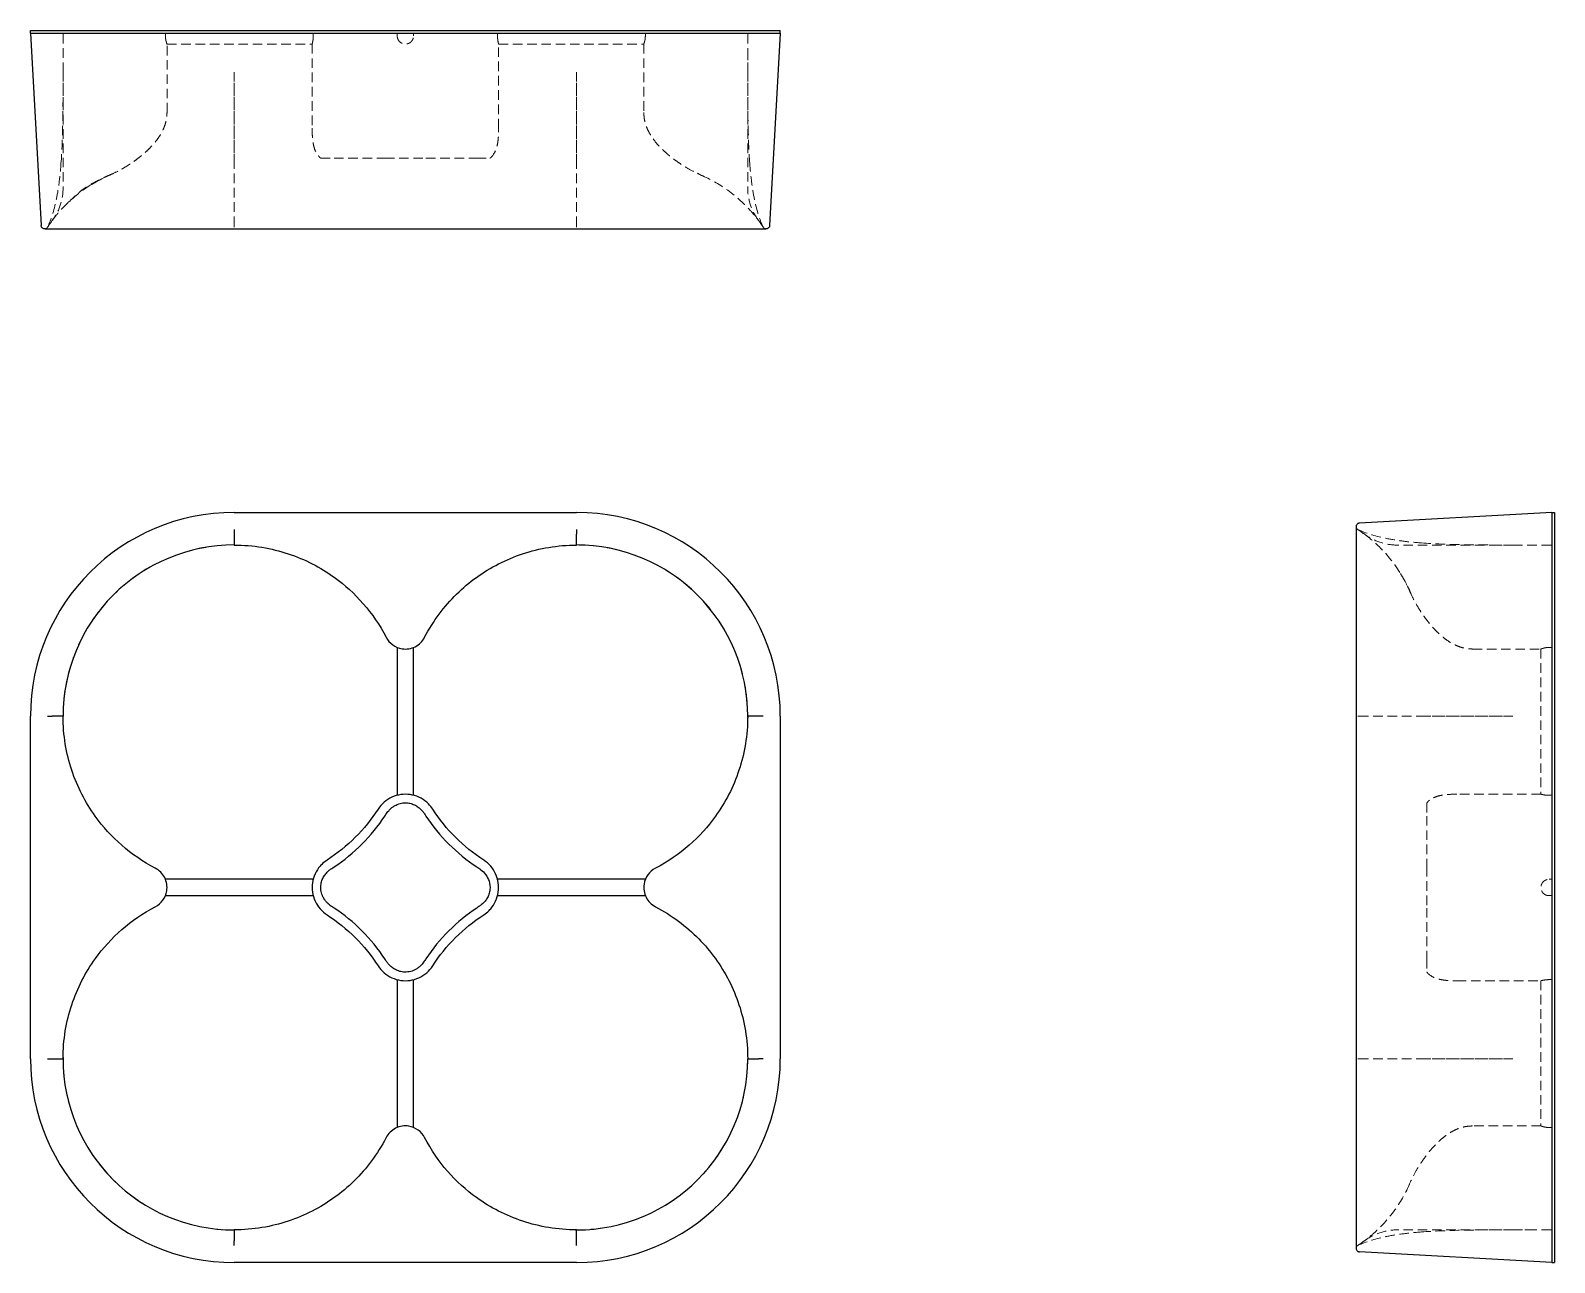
# Model space of a CAD drawing. Header units: millimetres. Extents: x 33 to 236, y 7 to 171.
import ezdxf

# ---------------------------------------------------------------- set-up
doc = ezdxf.new("R2010")
doc.units = ezdxf.units.MM
doc.linetypes.add('HIDDEN', pattern=[1.905, 1.27, -0.635])

msp = doc.modelspace()

# ---------------------------------------------------------------- linework, layer by layer
at = {"color": 7, "linetype": 'Continuous', "lineweight": 25}
for p, q in [((33, 170.89), (33, 171.25)), ((33, 171.25), (60.17, 171.25)), ((33, 170.89), (34.43, 145.24)), ((33, 170.89), (60.17, 170.89)), ((60.17, 171.25), (105.83, 171.25)), ((60.17, 170.89), (105.83, 170.89)), ((105.83, 171.25), (133, 171.25)), ((105.83, 170.89), (133, 170.89)), ((133, 170.89), (131.57, 145.24)), ((133, 170.89), (133, 171.25)), ((60.17, 144.8), (105.83, 144.8)), ((60.17, 144.8), (105.83, 144.8)), ((131.04, 144.81), (131.05, 144.81)), ((60.17, 107), (105.83, 107)), ((235.89, 107), (210.24, 105.57)), ((235.89, 107), (235.89, 79.83)), ((235.89, 107), (236.25, 107)), ((236.25, 107), (236.25, 79.83)), ((209.81, 105.05), (209.81, 105.04)), ((81.91, 89), (81.91, 69.29)), ((84.09, 69.29), (84.09, 89)), ((33, 34.17), (33, 79.83)), ((133, 79.83), (133, 34.17)), ((209.8, 79.83), (209.8, 34.17)), ((235.89, 79.83), (235.89, 34.17)), ((236.25, 79.83), (236.25, 34.17)), ((70.71, 58.09), (51, 58.09)), ((115, 58.09), (95.29, 58.09)), ((51, 55.91), (70.71, 55.91)), ((95.29, 55.91), (115, 55.91)), ((81.91, 44.71), (81.91, 25)), ((84.09, 25), (84.09, 44.71)), ((235.89, 34.17), (235.89, 7)), ((236.25, 34.17), (236.25, 7)), ((235.89, 7), (210.24, 8.43)), ((105.83, 7), (60.17, 7)), ((235.89, 7), (236.25, 7))]:
    msp.add_line(p, q, dxfattribs=at)
at = {"color": 7, "linetype": 'HIDDEN', "lineweight": 18}
for p, q in [((51, 170.53), (51, 170.89)), ((70.71, 170.89), (70.71, 170.53)), ((81.91, 170.89), (81.91, 170.53)), ((84.09, 170.53), (84.09, 170.89)), ((95.29, 170.53), (95.29, 170.89)), ((115, 170.89), (115, 170.53)), ((51.21, 160.32), (51.21, 169.44)), ((51.21, 169.44), (70.57, 169.44)), ((70.57, 169.44), (70.57, 158.21)), ((95.43, 158.21), (95.43, 169.45)), ((95.43, 169.44), (114.79, 169.44)), ((114.79, 169.44), (114.79, 160.32)), ((37.35, 165.71), (37.35, 150.26)), ((60.17, 165.71), (60.17, 153.56)), ((105.83, 165.71), (105.83, 153.56)), ((128.65, 165.71), (128.65, 150.26)), ((43.49, 151.93), (44.09, 152.23)), ((121.94, 152.22), (122.51, 151.93)), ((34.95, 144.81), (34.96, 144.81)), ((230.71, 102.65), (215.26, 102.65)), ((216.93, 96.51), (217.23, 95.91)), ((225.32, 88.79), (234.44, 88.79)), ((234.44, 88.79), (234.44, 69.43)), ((235.53, 89), (235.89, 89)), ((209.8, 79.83), (209.8, 34.17)), ((230.71, 79.83), (218.56, 79.83)), ((234.44, 69.43), (223.21, 69.43)), ((235.89, 69.29), (235.53, 69.29)), ((235.89, 58.09), (235.53, 58.09)), ((235.53, 55.91), (235.89, 55.91)), ((223.21, 44.57), (234.45, 44.57)), ((234.44, 44.57), (234.44, 25.21)), ((235.53, 44.71), (235.28, 44.7)), ((235.53, 44.71), (235.89, 44.71)), ((230.71, 34.17), (218.56, 34.17)), ((234.44, 25.21), (225.32, 25.21)), ((235.89, 25), (235.53, 25)), ((230.71, 11.35), (215.26, 11.35)), ((209.81, 8.96), (209.81, 8.95))]:
    msp.add_line(p, q, dxfattribs=at)
at = {"color": 7, "linetype": 'HIDDEN', "lineweight": 18, "flags": 128}
for points in [[(34.43, 145.24), (34.43, 145.24)], [(35.27, 145.01), (35.27, 145.01)], [(130.73, 145.01), (130.73, 145.01)], [(131.57, 145.24), (131.57, 145.24)], [(210.01, 104.73), (210.01, 104.73)], [(210.24, 105.57), (210.24, 105.57)], [(210.01, 9.27), (210.01, 9.27)], [(210.24, 8.43), (210.24, 8.43)]]:
    msp.add_lwpolyline(points, dxfattribs=at)
at = {"color": 7, "linetype": 'Continuous', "lineweight": 25}
for centre, radius, start, end in [((60.17, 79.83), 27.17, 90, 180), ((105.83, 79.83), 27.17, 0, 90), ((60.17, 79.83), 22.83, 89.9998, 180), ((105.83, 79.83), 22.83, 359.9997, 89.9998), ((60.17, 34.17), 27.17, 180, 270), ((60.17, 34.17), 22.83, 180, 269.9997), ((105.83, 34.17), 22.83, 269.9997, 359.9997), ((105.83, 34.17), 27.17, 270, 0)]:
    msp.add_arc(centre, radius, start, end, dxfattribs=at)
at = {"color": 7, "linetype": 'HIDDEN', "lineweight": 18}
for centre, start, end in [((60.17, 79.83), 90, 180), ((105.83, 79.83), 0, 90), ((60.17, 34.17), 180, 270), ((105.83, 34.17), 270, 0)]:
    msp.add_arc(centre, 22.83, start, end, dxfattribs=at)
for points in [[(37.35, 165.71), (37.35, 167.37), (37.35, 169.09), (37.35, 170.89)], [(128.65, 165.71), (128.65, 167.37), (128.65, 169.09), (128.65, 170.89)], [(73.48, 154.22), (76.16, 154.22), (78.49, 154.22), (80.26, 154.22)], [(85.74, 154.22), (87.51, 154.22), (89.84, 154.22), (92.52, 154.22)], [(35.27, 145.01), (35.47, 145.32), (35.69, 145.63), (35.91, 145.92)], [(35.3, 145.07), (35.29, 145.05), (35.28, 145.03), (35.27, 145.01)], [(60.17, 145.01), (60.17, 145.32), (60.17, 145.63), (60.17, 145.92)], [(60.17, 145.01), (60.17, 145.02), (60.17, 145.04), (60.17, 145.06), (60.17, 145.07)], [(105.83, 145.01), (105.83, 145.32), (105.83, 145.63), (105.83, 145.92)], [(105.83, 145.01), (105.83, 145.03), (105.83, 145.05), (105.83, 145.07)], [(130.73, 145.01), (130.53, 145.32), (130.31, 145.63), (130.09, 145.92)], [(130.73, 145.01), (130.73, 145.02), (130.71, 145.04), (130.7, 145.06), (130.7, 145.07)], [(210.01, 104.73), (210.03, 104.72), (210.05, 104.71), (210.07, 104.7)], [(210.01, 104.73), (210.32, 104.53), (210.63, 104.31), (210.92, 104.09)], [(230.71, 102.65), (232.37, 102.65), (234.09, 102.65), (235.89, 102.65)], [(210.01, 79.83), (210.02, 79.83), (210.04, 79.83), (210.06, 79.83), (210.07, 79.83)], [(210.01, 79.83), (210.32, 79.83), (210.63, 79.83), (210.92, 79.83)], [(219.22, 66.52), (219.22, 63.84), (219.22, 61.51), (219.22, 59.74)], [(219.22, 54.26), (219.22, 52.49), (219.22, 50.16), (219.22, 47.48)], [(210.01, 34.17), (210.03, 34.17), (210.05, 34.17), (210.07, 34.17)], [(210.01, 34.17), (210.32, 34.17), (210.63, 34.17), (210.92, 34.17)], [(230.71, 11.35), (232.37, 11.35), (234.09, 11.35), (235.89, 11.35)], [(210.01, 9.27), (210.32, 9.47), (210.63, 9.69), (210.92, 9.91)], [(210.07, 9.3), (210.05, 9.29), (210.03, 9.28), (210.01, 9.27)]]:
    msp.add_open_spline(points, degree=3, dxfattribs=at)
for points, knots in [([(37.35, 165.71), (37.35, 165.72), (37.35, 165.72), (37.35, 165.73), (37.35, 165.75), (37.35, 165.78), (37.35, 165.81), (37.35, 165.85), (37.35, 165.9), (37.35, 165.96), (37.35, 166.03), (37.35, 166.15), (37.35, 166.32), (37.35, 166.58), (37.35, 166.88), (37.35, 167.49), (37.35, 168.42), (37.35, 169.64), (37.35, 170.48), (37.35, 170.89)], [0, 0, 0, 0, 0.00227, 0.005271, 0.009386, 0.014768, 0.021485, 0.029572, 0.039052, 0.050954, 0.0643, 0.079105, 0.119198, 0.166582, 0.226467, 0.293263, 0.517655, 0.760712, 1, 1, 1, 1]), ([(51, 170.53), (51, 170.49), (51, 170.42), (51.01, 170.31), (51.02, 170.21), (51.03, 170.14), (51.03, 170.11)], [0, 0, 0, 0, 0.249646, 0.497685, 0.746891, 1, 1, 1, 1]), ([(51.21, 169.44), (51.21, 169.44), (51.21, 169.44), (51.2, 169.45), (51.2, 169.47), (51.19, 169.49), (51.17, 169.54), (51.15, 169.62), (51.11, 169.75), (51.06, 169.92), (51.03, 170.11), (51, 170.31), (51, 170.46), (51, 170.53)], [0, 0, 0, 0, 0.050059, 0.099779, 0.149469, 0.199442, 0.250003, 0.374828, 0.500225, 0.626107, 0.750463, 0.875791, 1, 1, 1, 1]), ([(70.71, 170.53), (70.71, 170.49), (70.71, 170.42), (70.7, 170.32), (70.7, 170.21), (70.69, 170.08), (70.67, 169.92), (70.64, 169.75), (70.61, 169.62), (70.59, 169.52), (70.57, 169.45), (70.57, 169.43), (70.57, 169.45), (70.58, 169.5), (70.59, 169.52)], [0, 0, 0, 0, 0.050178, 0.099912, 0.149717, 0.200105, 0.299857, 0.400188, 0.500296, 0.600268, 0.700319, 0.800134, 0.899914, 1, 1, 1, 1]), ([(81.91, 170.53), (81.91, 170.5), (81.91, 170.44), (81.93, 170.36), (81.94, 170.27), (81.97, 170.19), (82.01, 170.07), (82.09, 169.92), (82.23, 169.75), (82.39, 169.62), (82.64, 169.49), (83, 169.41), (83.36, 169.49), (83.61, 169.62), (83.77, 169.75), (83.91, 169.92), (84.01, 170.11), (84.07, 170.31), (84.08, 170.46), (84.09, 170.53)], [0, 0, 0, 0, 0.025022, 0.049872, 0.074726, 0.099762, 0.125154, 0.187408, 0.250469, 0.313244, 0.375775, 0.500095, 0.624416, 0.686926, 0.749722, 0.812761, 0.875037, 0.937798, 1, 1, 1, 1]), ([(95.29, 170.53), (95.29, 170.41), (95.3, 170.17), (95.34, 169.85), (95.39, 169.6), (95.43, 169.46), (95.43, 169.45), (95.43, 169.45)], [0, 0, 0, 0, 0.210237, 0.420312, 0.63456, 0.851735, 1, 1, 1, 1]), ([(95.3, 170.28), (95.3, 170.31), (95.29, 170.39), (95.29, 170.48), (95.29, 170.53)], [0, 0, 0, 0, 0.427514, 1, 1, 1, 1]), ([(114.79, 169.44), (114.79, 169.44), (114.79, 169.44), (114.8, 169.46), (114.81, 169.49), (114.82, 169.53), (114.85, 169.61), (114.89, 169.75), (114.94, 169.93), (114.97, 170.1), (114.99, 170.25), (115, 170.39), (115, 170.48), (115, 170.53)], [0, 0, 0, 0, 0.059952, 0.121543, 0.184846, 0.249926, 0.356988, 0.500087, 0.647878, 0.750247, 0.837223, 0.920413, 1, 1, 1, 1]), ([(128.65, 168.55), (128.65, 168.49), (128.65, 168.23), (128.65, 167.78), (128.65, 167.31), (128.65, 166.97), (128.65, 166.74), (128.65, 166.51), (128.65, 166.29), (128.65, 166.1), (128.65, 165.93), (128.65, 165.8), (128.65, 165.73), (128.65, 165.72), (128.65, 165.71), (128.65, 165.71), (128.65, 165.71)], [0, 0, 0, 0, 0.059565, 0.27842, 0.467406, 0.553742, 0.6339, 0.715954, 0.793428, 0.860526, 0.914836, 0.978331, 0.991902, 0.996392, 0.998256, 1, 1, 1, 1]), ([(37.07, 153.5), (37.2, 155.18), (37.27, 157.06), (37.34, 161.14), (37.35, 163.35), (37.35, 165.71)], [0, 0, 0, 0, 0.5, 0.5, 1, 1, 1, 1]), ([(60.17, 153.5), (60.17, 155.18), (60.17, 157.06), (60.17, 161.14), (60.17, 163.35), (60.17, 165.71)], [0, 0, 0, 0, 0.5, 0.5, 1, 1, 1, 1]), ([(105.83, 153.5), (105.83, 155.18), (105.83, 157.06), (105.83, 161.14), (105.83, 163.35), (105.83, 165.71)], [0, 0, 0, 0, 0.5, 0.5, 1, 1, 1, 1]), ([(128.93, 153.5), (128.8, 155.18), (128.73, 157.06), (128.66, 161.14), (128.65, 163.35), (128.65, 165.71)], [0, 0, 0, 0, 0.5, 0.5, 1, 1, 1, 1]), ([(43.49, 151.93), (43.91, 152.13), (44.69, 152.49), (45.72, 153.09), (46.55, 153.62), (47.22, 154.1), (47.78, 154.55), (48.32, 155.01), (48.9, 155.55), (49.48, 156.17), (50.03, 156.88), (50.46, 157.55), (50.78, 158.21), (51, 158.82), (51.17, 159.54), (51.2, 160.05), (51.21, 160.32)], [0, 0, 0, 0, 0.116396, 0.215227, 0.297573, 0.364029, 0.421377, 0.477304, 0.542645, 0.619714, 0.688238, 0.769848, 0.817535, 0.871591, 0.932521, 1, 1, 1, 1]), ([(114.79, 160.32), (114.81, 160.05), (114.83, 159.54), (115, 158.82), (115.22, 158.21), (115.57, 157.5), (116.05, 156.75), (116.67, 156.01), (117.23, 155.43), (117.74, 154.96), (118.29, 154.49), (118.96, 153.97), (119.87, 153.34), (121.06, 152.61), (122, 152.18), (122.51, 151.93)], [0, 0, 0, 0, 0.067483, 0.128424, 0.182525, 0.230266, 0.326372, 0.40473, 0.471156, 0.528688, 0.578638, 0.651021, 0.741536, 0.857294, 1, 1, 1, 1]), ([(70.57, 158.21), (70.57, 157.84), (70.58, 157.18), (70.68, 156.27), (70.87, 155.42), (71.2, 154.77), (71.54, 154.36), (71.7, 154.25), (71.74, 154.22)], [0, 0, 0, 0, 0.25863, 0.462682, 0.634066, 0.860862, 0.96872, 1, 1, 1, 1]), ([(94.26, 154.22), (94.3, 154.24), (94.47, 154.36), (94.8, 154.77), (95.13, 155.42), (95.32, 156.27), (95.42, 157.18), (95.43, 157.84), (95.43, 158.21)], [0, 0, 0, 0, 0.031316, 0.139169, 0.365952, 0.537326, 0.741365, 1, 1, 1, 1]), ([(35.3, 145.07), (35.75, 146.05), (36.13, 147.22), (36.57, 149.32), (36.7, 150.07), (36.91, 151.7), (37, 152.57), (37.07, 153.5)], [0, 0, 0, 0, 0.5, 0.5, 0.75, 0.75, 1, 1, 1, 1]), ([(60.17, 145.18), (60.17, 145.75), (60.17, 147.03), (60.17, 149.06), (60.17, 151.26), (60.17, 152.72), (60.17, 153.5)], [0, 0, 0, 0, 0.215477, 0.484095, 0.726887, 1, 1, 1, 1]), ([(71.74, 154.22), (71.73, 154.22), (71.71, 154.22), (71.89, 154.22), (72.25, 154.22), (72.71, 154.22), (73.11, 154.22), (73.37, 154.22), (73.48, 154.22)], [0, 0, 0, 0, 0.080253, 0.310208, 0.558993, 0.726014, 0.884586, 1, 1, 1, 1]), ([(80.26, 154.22), (80.31, 154.22), (80.41, 154.22), (80.57, 154.22), (80.78, 154.22), (81.05, 154.22), (81.37, 154.22), (81.84, 154.22), (82.48, 154.22), (83.23, 154.22), (83.91, 154.22), (84.46, 154.22), (84.92, 154.22), (85.28, 154.22), (85.53, 154.22), (85.67, 154.22), (85.74, 154.22)], [0, 0, 0, 0, 0.035837, 0.079475, 0.129755, 0.185642, 0.246101, 0.310412, 0.424016, 0.540079, 0.635203, 0.725459, 0.809175, 0.884583, 0.949134, 1, 1, 1, 1]), ([(92.52, 154.22), (92.61, 154.22), (92.79, 154.22), (93.08, 154.22), (93.54, 154.22), (93.92, 154.22), (94.15, 154.22), (94.27, 154.22), (94.26, 154.22), (94.26, 154.22)], [0, 0, 0, 0, 0.08886, 0.194082, 0.308076, 0.61994, 0.736965, 0.851284, 1, 1, 1, 1]), ([(105.83, 145.18), (105.83, 145.75), (105.83, 147.03), (105.83, 149.06), (105.83, 151.26), (105.83, 152.72), (105.83, 153.5)], [0, 0, 0, 0, 0.215477, 0.484095, 0.726887, 1, 1, 1, 1]), ([(130.7, 145.07), (130.25, 146.05), (129.87, 147.22), (129.43, 149.32), (129.3, 150.07), (129.09, 151.7), (129, 152.57), (128.93, 153.5)], [0, 0, 0, 0, 0.5, 0.5, 0.75, 0.75, 1, 1, 1, 1]), ([(35.91, 145.93), (35.91, 145.93), (36.1, 146.2), (37.22, 147.57), (39.49, 149.78), (42.16, 151.36), (43.49, 151.93)], [0.846665, 0.846665, 0.846665, 0.846665, 1.186881, 1.527096, 2.207527, 2.734979, 2.734979, 2.734979, 2.734979]), ([(38.07, 148.35), (38.36, 148.63), (38.94, 149.19), (39.71, 149.88), (40.38, 150.34), (41.02, 150.72), (41.84, 151.17), (42.76, 151.64), (43.49, 151.95), (43.88, 152.11)], [0, 0, 0, 0, 0.119843, 0.241842, 0.373563, 0.527304, 0.669897, 0.829041, 1, 1, 1, 1]), ([(41.13, 150.7), (41.43, 150.88), (42.03, 151.25), (42.93, 151.71), (43.56, 152), (43.97, 152.16), (44.1, 152.21)], [0, 0, 0, 0, 0.309348, 0.608677, 0.88035, 1, 1, 1, 1]), ([(122.51, 151.93), (122.56, 151.91), (123.88, 151.33), (126.52, 149.76), (128.78, 147.57), (129.89, 146.2), (130.09, 145.93), (130.09, 145.93)], [0.845519, 0.845519, 0.845519, 0.845519, 0.863799, 1.374122, 2.054552, 2.394767, 2.734983, 2.734983, 2.734983, 2.734983]), ([(37.35, 150.26), (37.35, 149.48), (37.22, 148.71), (36.74, 147.24), (36.37, 146.55), (35.91, 145.93)], [0, 0, 0, 0, 0.5, 0.5, 1, 1, 1, 1]), ([(130.09, 145.93), (129.63, 146.55), (129.27, 147.24), (128.78, 148.71), (128.65, 149.48), (128.65, 150.26)], [0, 0, 0, 0, 0.5, 0.5, 1, 1, 1, 1]), ([(35.27, 145.01), (35.24, 144.97), (35.18, 144.9), (35.06, 144.83), (34.98, 144.82), (34.95, 144.81)], [0, 0, 0, 0, 0.370791, 0.741542, 1, 1, 1, 1]), ([(35.3, 145.07), (35.3, 145.06), (35.29, 145.04), (35.27, 145.02), (35.27, 145.01)], [0, 0, 0, 0, 0.500162, 1, 1, 1, 1]), ([(131.05, 144.81), (131.02, 144.82), (130.94, 144.83), (130.82, 144.9), (130.76, 144.97), (130.73, 145.01)], [0, 0, 0, 0, 0.258481, 0.629278, 1, 1, 1, 1]), ([(209.81, 105.05), (209.82, 105.02), (209.83, 104.94), (209.9, 104.82), (209.97, 104.76), (210.01, 104.73)], [0, 0, 0, 0, 0.259128, 0.629733, 1, 1, 1, 1]), ([(210.07, 104.7), (211.05, 104.25), (212.22, 103.87), (214.32, 103.43), (215.07, 103.3), (216.7, 103.09), (217.57, 103), (218.5, 102.93)], [0, 0, 0, 0, 0.5, 0.5, 0.75, 0.75, 1, 1, 1, 1]), ([(215.26, 102.65), (214.48, 102.65), (213.71, 102.78), (212.24, 103.26), (211.55, 103.63), (210.93, 104.09)], [0, 0, 0, 0, 0.5, 0.5, 1, 1, 1, 1]), ([(210.93, 104.09), (210.93, 104.09), (211.35, 103.79), (213.52, 101.98), (215.71, 99.07), (216.73, 96.98), (216.93, 96.51)], [0.845579, 0.845579, 0.845579, 0.845579, 1.185795, 1.866225, 2.546656, 2.734979, 2.734979, 2.734979, 2.734979]), ([(105.83, 102.65), (105.82, 102.65), (105.82, 102.65), (105.81, 102.65), (105.8, 102.65), (105.77, 102.65), (105.75, 102.65), (105.71, 102.65), (105.69, 102.65), (105.68, 102.65), (105.69, 102.65), (105.7, 102.65)], [0, 0, 0, 0, 0.002331, 0.004822, 0.010823, 0.028965, 0.0947, 0.191862, 0.404094, 0.711382, 1, 1, 1, 1]), ([(218.5, 102.93), (220.18, 102.8), (222.06, 102.73), (226.14, 102.66), (228.35, 102.65), (230.71, 102.65)], [0, 0, 0, 0, 0.5, 0.5, 1, 1, 1, 1]), ([(230.71, 102.65), (230.72, 102.65), (230.72, 102.65), (230.73, 102.65), (230.75, 102.65), (230.78, 102.65), (230.81, 102.65), (230.85, 102.65), (230.9, 102.65), (230.96, 102.65), (231.03, 102.65), (231.15, 102.65), (231.32, 102.65), (231.58, 102.65), (231.88, 102.65), (232.49, 102.65), (233.42, 102.65), (234.64, 102.65), (235.48, 102.65), (235.89, 102.65)], [0, 0, 0, 0, 0.002271, 0.005272, 0.009389, 0.014773, 0.021492, 0.029582, 0.039065, 0.05097, 0.064321, 0.07913, 0.119236, 0.166635, 0.22652, 0.293323, 0.517722, 0.760741, 1, 1, 1, 1]), ([(215.7, 98.87), (215.88, 98.56), (216.25, 97.96), (216.71, 97.07), (217, 96.44), (217.16, 96.03), (217.21, 95.9)], [0, 0, 0, 0, 0.308604, 0.60779, 0.879956, 1, 1, 1, 1]), ([(216.93, 96.51), (217.13, 96.09), (217.49, 95.31), (218.09, 94.28), (218.63, 93.45), (219.11, 92.78), (219.55, 92.22), (220.01, 91.68), (220.55, 91.1), (221.17, 90.53), (221.88, 89.97), (222.55, 89.54), (223.21, 89.22), (223.82, 89), (224.54, 88.83), (225.05, 88.8), (225.32, 88.79)], [0, 0, 0, 0, 0.11641, 0.215262, 0.297661, 0.364107, 0.421362, 0.47731, 0.542748, 0.619831, 0.688187, 0.769738, 0.817478, 0.87158, 0.932521, 1, 1, 1, 1]), ([(234.44, 88.79), (234.44, 88.79), (234.44, 88.79), (234.45, 88.8), (234.47, 88.8), (234.49, 88.81), (234.54, 88.83), (234.62, 88.85), (234.75, 88.89), (234.92, 88.94), (235.11, 88.97), (235.31, 89), (235.46, 89), (235.53, 89)], [0, 0, 0, 0, 0.050059, 0.099779, 0.149469, 0.199442, 0.250003, 0.374828, 0.500225, 0.626107, 0.750463, 0.875791, 1, 1, 1, 1]), ([(235.53, 89), (235.49, 89), (235.42, 89), (235.31, 88.99), (235.21, 88.98), (235.14, 88.97), (235.11, 88.97)], [0, 0, 0, 0, 0.249646, 0.497685, 0.746891, 1, 1, 1, 1]), ([(210.18, 79.83), (210.75, 79.83), (212.03, 79.83), (214.06, 79.83), (216.26, 79.83), (217.72, 79.83), (218.5, 79.83)], [0, 0, 0, 0, 0.215477, 0.484095, 0.726887, 1, 1, 1, 1]), ([(218.5, 79.83), (220.18, 79.83), (222.06, 79.83), (226.14, 79.83), (228.35, 79.83), (230.71, 79.83)], [0, 0, 0, 0, 0.5, 0.5, 1, 1, 1, 1]), ([(223.21, 69.43), (222.84, 69.43), (222.18, 69.42), (221.27, 69.32), (220.42, 69.13), (219.77, 68.8), (219.36, 68.46), (219.25, 68.3), (219.22, 68.26)], [0, 0, 0, 0, 0.25863, 0.462682, 0.634066, 0.860862, 0.96872, 1, 1, 1, 1]), ([(235.53, 69.29), (235.49, 69.29), (235.42, 69.29), (235.32, 69.3), (235.21, 69.3), (235.08, 69.31), (234.92, 69.33), (234.75, 69.36), (234.62, 69.39), (234.52, 69.41), (234.45, 69.43), (234.44, 69.43), (234.44, 69.43)], [0, 0, 0, 0, 0.062712, 0.124869, 0.187115, 0.25009, 0.374758, 0.500151, 0.625266, 0.750209, 0.875253, 1, 1, 1, 1]), ([(219.22, 68.26), (219.22, 68.27), (219.22, 68.29), (219.22, 68.11), (219.22, 67.75), (219.22, 67.29), (219.22, 66.89), (219.22, 66.63), (219.22, 66.52)], [0, 0, 0, 0, 0.080253, 0.310208, 0.558993, 0.726014, 0.884586, 1, 1, 1, 1]), ([(219.22, 59.74), (219.22, 59.62), (219.22, 59.34), (219.22, 58.73), (219.22, 57.82), (219.22, 56.87), (219.22, 56.09), (219.22, 55.53), (219.22, 55.08), (219.22, 54.72), (219.22, 54.47), (219.22, 54.33), (219.22, 54.26)], [0, 0, 0, 0, 0.0968209, 0.2267069, 0.3770131, 0.5395144, 0.6347707, 0.7251459, 0.808967, 0.8844626, 0.9490828, 1, 1, 1, 1]), ([(235.53, 55.91), (235.49, 55.91), (235.42, 55.92), (235.32, 55.93), (235.21, 55.96), (235.09, 56), (234.93, 56.08), (234.75, 56.22), (234.61, 56.4), (234.48, 56.65), (234.41, 57), (234.48, 57.35), (234.61, 57.6), (234.75, 57.78), (234.93, 57.92), (235.1, 58), (235.25, 58.05), (235.39, 58.08), (235.48, 58.09), (235.53, 58.09)], [0, 0, 0, 0, 0.029732, 0.06047, 0.092256, 0.125126, 0.176381, 0.250411, 0.322063, 0.375697, 0.500022, 0.624347, 0.677966, 0.749633, 0.82365, 0.874918, 0.918478, 0.960141, 1, 1, 1, 1]), ([(219.22, 47.48), (219.22, 47.39), (219.22, 47.21), (219.22, 46.92), (219.22, 46.46), (219.22, 46.08), (219.22, 45.85), (219.22, 45.73), (219.22, 45.74), (219.22, 45.74)], [0, 0, 0, 0, 0.088856, 0.194078, 0.308064, 0.619916, 0.736935, 0.851248, 1, 1, 1, 1]), ([(219.22, 45.74), (219.24, 45.7), (219.36, 45.54), (219.77, 45.19), (220.42, 44.87), (221.27, 44.67), (222.17, 44.58), (222.84, 44.57), (223.21, 44.57)], [0, 0, 0, 0, 0.031387, 0.138396, 0.365728, 0.537141, 0.740604, 1, 1, 1, 1]), ([(234.45, 44.57), (234.45, 44.57), (234.43, 44.57), (234.53, 44.59), (234.72, 44.63), (235.02, 44.68), (235.31, 44.71), (235.48, 44.71), (235.53, 44.71)], [0, 0, 0, 0, 0.064412, 0.272261, 0.482038, 0.697482, 0.913901, 1, 1, 1, 1]), ([(128.65, 34.17), (128.65, 34.18), (128.65, 34.18), (128.65, 34.19), (128.65, 34.2), (128.65, 34.23), (128.65, 34.25), (128.65, 34.29), (128.65, 34.31), (128.65, 34.32), (128.65, 34.31), (128.65, 34.3)], [0, 0, 0, 0, 0.002331, 0.004822, 0.010824, 0.028966, 0.094706, 0.191875, 0.404121, 0.711413, 1, 1, 1, 1]), ([(210.18, 34.17), (210.75, 34.17), (212.03, 34.17), (214.06, 34.17), (216.26, 34.17), (217.72, 34.17), (218.5, 34.17)], [0, 0, 0, 0, 0.215477, 0.484095, 0.726887, 1, 1, 1, 1]), ([(218.5, 34.17), (220.18, 34.17), (222.06, 34.17), (226.14, 34.17), (228.35, 34.17), (230.71, 34.17)], [0, 0, 0, 0, 0.5, 0.5, 1, 1, 1, 1]), ([(225.32, 25.21), (225.05, 25.19), (224.54, 25.17), (223.82, 25), (223.21, 24.78), (222.5, 24.43), (221.75, 23.95), (221.01, 23.34), (220.43, 22.77), (219.96, 22.26), (219.49, 21.72), (218.97, 21.04), (218.34, 20.13), (217.61, 18.94), (217.17, 18), (216.93, 17.49)], [0, 0, 0, 0, 0.067482, 0.128414, 0.18247, 0.23016, 0.326368, 0.404877, 0.471247, 0.528693, 0.578629, 0.651125, 0.74159, 0.857319, 1, 1, 1, 1]), ([(235.53, 25), (235.5, 25), (235.44, 25), (235.36, 25), (235.27, 25.01), (235.19, 25.02), (235.07, 25.04), (234.92, 25.06), (234.75, 25.11), (234.62, 25.15), (234.53, 25.18), (234.48, 25.2), (234.45, 25.21), (234.44, 25.21), (234.44, 25.21)], [0, 0, 0, 0, 0.049954, 0.099563, 0.149181, 0.199163, 0.249854, 0.374136, 0.500029, 0.625352, 0.750188, 0.834029, 0.916821, 1, 1, 1, 1]), ([(235.11, 25.03), (235.14, 25.03), (235.21, 25.02), (235.31, 25.01), (235.42, 25), (235.49, 25), (235.53, 25)], [0, 0, 0, 0, 0.253046, 0.50223, 0.750289, 1, 1, 1, 1]), ([(216.93, 17.49), (216.91, 17.44), (216.33, 16.12), (214.76, 13.48), (212.57, 11.22), (211.2, 10.11), (210.93, 9.91), (210.93, 9.91)], [0.84552, 0.84552, 0.84552, 0.84552, 0.863799, 1.374122, 2.054552, 2.394767, 2.734983, 2.734983, 2.734983, 2.734983]), ([(60.17, 11.35), (60.18, 11.35), (60.18, 11.35), (60.18, 11.35), (60.19, 11.35), (60.22, 11.35), (60.24, 11.35), (60.27, 11.35), (60.3, 11.35), (60.32, 11.35), (60.31, 11.35), (60.3, 11.35)], [0, 0, 0, 0, 0.001856, 0.003793, 0.008214, 0.020612, 0.063563, 0.149915, 0.30061, 0.544317, 1, 1, 1, 1]), ([(210.07, 9.3), (211.05, 9.75), (212.22, 10.13), (214.32, 10.57), (215.07, 10.7), (216.7, 10.91), (217.57, 11), (218.5, 11.07)], [0, 0, 0, 0, 0.5, 0.5, 0.75, 0.75, 1, 1, 1, 1]), ([(210.93, 9.91), (211.55, 10.37), (212.24, 10.73), (213.71, 11.22), (214.48, 11.35), (215.26, 11.35)], [0, 0, 0, 0, 0.5, 0.5, 1, 1, 1, 1]), ([(218.5, 11.07), (220.18, 11.2), (222.06, 11.27), (226.14, 11.34), (228.35, 11.35), (230.71, 11.35)], [0, 0, 0, 0, 0.5, 0.5, 1, 1, 1, 1]), ([(233.55, 11.35), (233.49, 11.35), (233.23, 11.35), (232.78, 11.35), (232.31, 11.35), (231.97, 11.35), (231.74, 11.35), (231.51, 11.35), (231.29, 11.35), (231.1, 11.35), (230.93, 11.35), (230.8, 11.35), (230.73, 11.35), (230.72, 11.35), (230.71, 11.35), (230.71, 11.35), (230.71, 11.35)], [0, 0, 0, 0, 0.05958, 0.278439, 0.467423, 0.553758, 0.633915, 0.715969, 0.793439, 0.860534, 0.91484, 0.978332, 0.991902, 0.996392, 0.998256, 1, 1, 1, 1]), ([(210.01, 9.27), (209.97, 9.24), (209.9, 9.18), (209.83, 9.06), (209.82, 8.98), (209.81, 8.95)], [0, 0, 0, 0, 0.370268, 0.740872, 1, 1, 1, 1])]:
    msp.add_open_spline(points, degree=3, knots=knots, dxfattribs=at)
at = {"color": 7, "linetype": 'Continuous', "lineweight": 25}
for points, knots in [([(34.95, 144.81), (34.93, 144.81), (34.87, 144.79), (34.76, 144.81), (34.63, 144.87), (34.52, 144.97), (34.45, 145.09), (34.43, 145.19), (34.43, 145.24)], [0, 0, 0, 0, 0.056741, 0.2454298, 0.4340723, 0.6228115, 0.8114551, 1, 1, 1, 1]), ([(34.96, 144.81), (34.97, 144.81), (34.99, 144.8), (35.2, 144.8), (35.5, 144.8), (35.85, 144.8), (36.2, 144.8), (36.56, 144.8), (36.92, 144.8), (37.55, 144.8), (38.55, 144.8), (40.07, 144.8), (41.82, 144.8), (43.77, 144.8), (45.86, 144.8), (47.57, 144.8), (48.84, 144.8), (49.73, 144.8), (50.81, 144.8), (52.15, 144.8), (53.76, 144.8), (55.64, 144.8), (57.81, 144.8), (59.36, 144.8), (60.17, 144.8)], [0, 0, 0, 0, 0.047348, 0.095246, 0.137234, 0.173319, 0.203501, 0.228433, 0.252759, 0.277391, 0.34456, 0.412684, 0.480814, 0.548936, 0.616636, 0.679664, 0.701812, 0.725244, 0.754913, 0.791016, 0.833546, 0.88252, 0.937979, 1, 1, 1, 1]), ([(105.83, 144.8), (106.54, 144.8), (107.88, 144.8), (109.76, 144.8), (111.38, 144.8), (112.76, 144.8), (113.91, 144.8), (114.89, 144.8), (115.79, 144.8), (117.18, 144.8), (119.04, 144.8), (121.25, 144.8), (123.29, 144.8), (125.14, 144.8), (126.73, 144.8), (127.78, 144.8), (128.44, 144.8), (128.87, 144.8), (129.33, 144.8), (129.81, 144.8), (130.29, 144.8), (130.7, 144.8), (131, 144.81), (131.03, 144.81), (131.04, 144.81)], [0, 0, 0, 0, 0.05385, 0.101731, 0.143677, 0.179709, 0.209839, 0.234727, 0.25901, 0.283601, 0.350657, 0.418669, 0.486687, 0.554696, 0.622279, 0.685196, 0.707305, 0.730696, 0.76031, 0.79634, 0.838772, 0.887614, 0.942893, 1, 1, 1, 1]), ([(131.57, 145.24), (131.57, 145.19), (131.55, 145.09), (131.48, 144.97), (131.37, 144.87), (131.24, 144.81), (131.13, 144.79), (131.07, 144.81), (131.05, 144.81)], [0, 0, 0, 0, 0.188675, 0.377273, 0.565956, 0.75427, 0.943038, 1, 1, 1, 1]), ([(60.17, 104.09), (60.17, 103.63), (60.17, 103.27), (60.17, 102.78), (60.17, 102.65), (60.17, 102.65)], [0, 0, 0, 0, 0.5, 0.5, 1, 1, 1, 1]), ([(105.83, 102.65), (105.83, 102.65), (105.83, 102.78), (105.83, 103.26), (105.83, 103.63), (105.83, 104.09)], [0, 0, 0, 0, 0.5, 0.5, 1, 1, 1, 1]), ([(210.24, 105.57), (210.19, 105.57), (210.09, 105.55), (209.97, 105.48), (209.87, 105.37), (209.81, 105.24), (209.79, 105.13), (209.81, 105.06), (209.81, 105.05)], [0, 0, 0, 0, 0.18879, 0.377674, 0.566148, 0.755005, 0.943419, 1, 1, 1, 1]), ([(209.81, 105.04), (209.81, 105.03), (209.8, 105.01), (209.8, 104.8), (209.8, 104.5), (209.8, 104.15), (209.8, 103.8), (209.8, 103.44), (209.8, 103.08), (209.8, 102.45), (209.8, 101.45), (209.8, 99.93), (209.8, 98.18), (209.8, 96.23), (209.8, 94.14), (209.8, 92.43), (209.8, 91.16), (209.8, 90.27), (209.8, 89.19), (209.8, 87.85), (209.8, 86.24), (209.8, 84.36), (209.8, 82.19), (209.8, 80.64), (209.8, 79.83)], [0, 0, 0, 0, 0.047348, 0.095245, 0.13723, 0.173311, 0.203489, 0.228419, 0.252744, 0.277377, 0.344548, 0.412677, 0.480811, 0.548936, 0.616635, 0.67966, 0.701807, 0.725238, 0.754906, 0.791009, 0.833539, 0.882515, 0.937977, 1, 1, 1, 1]), ([(60.17, 102.65), (61.42, 102.65), (63.91, 102.45), (68.58, 101.27), (74.71, 98.13), (78.73, 93.63), (80.43, 90.35)], [0.353476, 0.353476, 0.353476, 0.353476, 0.693691, 1.033906, 1.714337, 2.734983, 2.734983, 2.734983, 2.734983]), ([(85.57, 90.35), (86.71, 92.54), (89.63, 96.41), (95.24, 100.43), (100.83, 102.33), (104.58, 102.65), (105.83, 102.65)], [0.353471, 0.353471, 0.353471, 0.353471, 1.033902, 1.714333, 2.394764, 2.734979, 2.734979, 2.734979, 2.734979]), ([(80.43, 90.35), (80.84, 89.55), (82.2, 88.58), (84.4, 88.93), (85.29, 89.82), (85.57, 90.35)], [0, 0, 0, 0, 0.428571, 0.714286, 1, 1, 1, 1]), ([(37.35, 79.83), (37.35, 79.83), (37.22, 79.83), (36.74, 79.83), (36.37, 79.83), (35.91, 79.83)], [0, 0, 0, 0, 0.5, 0.5, 1, 1, 1, 1]), ([(49.65, 59.57), (46.37, 61.28), (41.87, 65.29), (38.73, 71.42), (37.55, 76.09), (37.35, 78.58), (37.35, 79.83)], [0.353471, 0.353471, 0.353471, 0.353471, 1.374118, 2.054548, 2.394764, 2.734979, 2.734979, 2.734979, 2.734979]), ([(128.65, 79.83), (128.65, 78.58), (128.44, 76.09), (127.28, 71.43), (124.9, 66.82), (121, 62.49), (117.99, 60.42), (116.35, 59.57)], [0.353476, 0.353476, 0.353476, 0.353476, 0.693691, 1.033906, 1.714337, 2.22466, 2.734983, 2.734983, 2.734983, 2.734983]), ([(130.09, 79.83), (129.63, 79.83), (129.27, 79.83), (128.78, 79.83), (128.65, 79.83), (128.65, 79.83)], [0, 0, 0, 0, 0.5, 0.5, 1, 1, 1, 1]), ([(128.65, 79.69), (128.65, 79.69), (128.65, 79.69), (128.65, 79.68), (128.65, 79.68), (128.65, 79.69), (128.65, 79.7), (128.65, 79.71), (128.65, 79.72), (128.65, 79.75), (128.65, 79.77), (128.65, 79.8), (128.65, 79.81), (128.65, 79.82), (128.65, 79.82), (128.65, 79.83)], [0, 0, 0, 0, 0.037507, 0.28959, 0.404751, 0.51167, 0.62112, 0.72446, 0.81396, 0.886402, 0.971096, 0.989198, 0.995188, 0.997673, 1, 1, 1, 1]), ([(86.65, 67.44), (86.48, 67.7), (86.22, 68.02), (85.62, 68.59), (84.83, 69.09), (83.63, 69.44), (82.37, 69.44), (81.17, 69.09), (80.12, 68.42), (79.57, 67.79), (79.35, 67.44)], [0, 0, 0, 0, 0.107143, 0.142857, 0.285714, 0.428571, 0.571429, 0.714286, 0.857143, 1, 1, 1, 1]), ([(80.26, 66.52), (80.31, 66.59), (80.41, 66.74), (80.57, 66.99), (80.78, 67.25), (81.05, 67.53), (81.37, 67.78), (81.84, 68.06), (82.48, 68.27), (83.23, 68.31), (83.91, 68.16), (84.46, 67.9), (84.92, 67.56), (85.28, 67.19), (85.53, 66.84), (85.67, 66.62), (85.74, 66.52)], [0, 0, 0, 0, 0.035837, 0.079475, 0.129755, 0.185642, 0.246101, 0.310412, 0.424016, 0.540079, 0.635203, 0.725459, 0.809175, 0.884583, 0.949134, 1, 1, 1, 1]), ([(49.65, 54.43), (50.45, 54.84), (51.42, 56.2), (51.07, 58.4), (50.18, 59.29), (49.65, 59.57)], [0, 0, 0, 0, 0.428571, 0.714286, 1, 1, 1, 1]), ([(72.56, 60.65), (72.3, 60.48), (71.98, 60.22), (71.41, 59.62), (70.91, 58.83), (70.56, 57.63), (70.56, 56.37), (70.91, 55.17), (71.58, 54.12), (72.21, 53.57), (72.56, 53.35)], [0, 0, 0, 0, 0.107143, 0.142857, 0.285714, 0.428571, 0.571429, 0.714286, 0.857143, 1, 1, 1, 1]), ([(73.48, 54.26), (73.41, 54.31), (73.26, 54.41), (73.01, 54.57), (72.75, 54.78), (72.47, 55.05), (72.22, 55.37), (71.94, 55.84), (71.73, 56.48), (71.69, 57.23), (71.84, 57.91), (72.1, 58.46), (72.44, 58.92), (72.81, 59.28), (73.16, 59.53), (73.38, 59.67), (73.48, 59.74)], [0, 0, 0, 0, 0.035837, 0.079475, 0.129755, 0.185642, 0.246101, 0.310412, 0.424016, 0.540079, 0.635203, 0.725459, 0.809175, 0.884583, 0.949134, 1, 1, 1, 1]), ([(92.52, 59.74), (92.71, 59.62), (93.14, 59.34), (93.76, 58.73), (94.24, 57.82), (94.33, 56.87), (94.16, 56.09), (93.9, 55.53), (93.56, 55.08), (93.19, 54.72), (92.84, 54.47), (92.62, 54.33), (92.52, 54.26)], [0, 0, 0, 0, 0.0968209, 0.2267069, 0.3770131, 0.5395144, 0.6347707, 0.7251459, 0.808967, 0.8844626, 0.9490828, 1, 1, 1, 1]), ([(93.44, 53.35), (93.7, 53.52), (94.02, 53.78), (94.59, 54.38), (95.09, 55.17), (95.44, 56.37), (95.44, 57.63), (95.09, 58.83), (94.42, 59.88), (93.79, 60.43), (93.44, 60.65)], [0, 0, 0, 0, 0.107143, 0.142857, 0.285714, 0.428571, 0.571429, 0.714286, 0.857143, 1, 1, 1, 1]), ([(116.35, 59.57), (115.55, 59.16), (114.58, 57.8), (114.93, 55.6), (115.82, 54.71), (116.35, 54.43)], [0, 0, 0, 0, 0.428571, 0.714286, 1, 1, 1, 1]), ([(37.35, 34.17), (37.35, 35.42), (37.55, 37.91), (38.73, 42.58), (41.88, 48.71), (46.37, 52.73), (49.65, 54.43)], [0.353476, 0.353476, 0.353476, 0.353476, 0.693691, 1.033906, 1.714337, 2.734983, 2.734983, 2.734983, 2.734983]), ([(116.35, 54.43), (118.54, 53.29), (122.41, 50.37), (125.77, 45.69), (127.57, 41.41), (128.44, 37.91), (128.65, 35.42), (128.65, 34.17)], [0.353471, 0.353471, 0.353471, 0.353471, 1.033902, 1.714333, 2.054548, 2.394764, 2.734979, 2.734979, 2.734979, 2.734979]), ([(85.74, 47.48), (85.69, 47.41), (85.59, 47.26), (85.43, 47.02), (85.22, 46.75), (84.95, 46.48), (84.63, 46.22), (84.16, 45.94), (83.52, 45.73), (82.77, 45.69), (82.09, 45.84), (81.53, 46.1), (81.07, 46.44), (80.72, 46.81), (80.47, 47.16), (80.33, 47.38), (80.26, 47.48)], [0, 0, 0, 0, 0.035601, 0.079038, 0.129208, 0.185117, 0.245753, 0.310405, 0.424113, 0.540067, 0.635488, 0.725913, 0.809676, 0.884985, 0.949328, 1, 1, 1, 1]), ([(35.91, 34.17), (36.37, 34.17), (36.73, 34.17), (37.22, 34.17), (37.35, 34.17), (37.35, 34.17)], [0, 0, 0, 0, 0.5, 0.5, 1, 1, 1, 1]), ([(37.35, 34.31), (37.35, 34.31), (37.35, 34.32), (37.35, 34.31), (37.35, 34.31), (37.35, 34.23), (37.35, 34.21), (37.35, 34.19), (37.35, 34.18), (37.35, 34.18), (37.35, 34.17)], [0, 0, 0, 0, 0.110707, 0.455609, 0.906345, 0.945519, 0.984961, 0.99371, 0.997038, 1, 1, 1, 1]), ([(128.65, 34.17), (128.65, 34.17), (128.78, 34.17), (129.26, 34.17), (129.63, 34.17), (130.09, 34.17)], [0, 0, 0, 0, 0.5, 0.5, 1, 1, 1, 1]), ([(209.8, 34.17), (209.8, 33.46), (209.8, 32.12), (209.8, 30.24), (209.8, 28.62), (209.8, 27.24), (209.8, 26.09), (209.8, 25.11), (209.8, 24.21), (209.8, 22.81), (209.8, 20.96), (209.8, 18.75), (209.8, 16.71), (209.8, 14.86), (209.8, 13.27), (209.8, 12.22), (209.8, 11.56), (209.8, 11.13), (209.8, 10.67), (209.8, 10.19), (209.8, 9.71), (209.8, 9.3), (209.81, 9), (209.81, 8.97), (209.81, 8.96)], [0, 0, 0, 0, 0.053832, 0.101714, 0.143671, 0.179717, 0.209862, 0.234758, 0.259045, 0.283636, 0.350686, 0.418686, 0.486693, 0.554694, 0.622274, 0.685186, 0.707294, 0.730685, 0.760299, 0.796331, 0.838769, 0.887619, 0.942904, 1, 1, 1, 1]), ([(85.57, 23.65), (85.16, 24.45), (83.8, 25.42), (81.6, 25.07), (80.71, 24.18), (80.43, 23.65)], [0, 0, 0, 0, 0.428571, 0.714286, 1, 1, 1, 1]), ([(80.43, 23.65), (79.29, 21.46), (76.37, 17.59), (71.69, 14.23), (67.41, 12.43), (63.91, 11.56), (61.42, 11.35), (60.17, 11.35)], [0.353471, 0.353471, 0.353471, 0.353471, 1.033902, 1.714333, 2.054548, 2.394764, 2.734979, 2.734979, 2.734979, 2.734979]), ([(105.83, 11.35), (104.58, 11.35), (102.09, 11.56), (97.43, 12.72), (92.82, 15.1), (88.49, 19), (86.42, 22.01), (85.57, 23.65)], [0.353476, 0.353476, 0.353476, 0.353476, 0.693691, 1.033906, 1.714337, 2.22466, 2.734983, 2.734983, 2.734983, 2.734983]), ([(60.17, 11.35), (60.17, 11.35), (60.17, 11.22), (60.17, 10.74), (60.17, 10.37), (60.17, 9.91)], [0, 0, 0, 0, 0.5, 0.5, 1, 1, 1, 1]), ([(105.69, 11.35), (105.69, 11.35), (105.69, 11.35), (105.68, 11.35), (105.68, 11.35), (105.69, 11.35), (105.7, 11.35), (105.71, 11.35), (105.72, 11.35), (105.75, 11.35), (105.77, 11.35), (105.8, 11.35), (105.81, 11.35), (105.82, 11.35), (105.82, 11.35), (105.83, 11.35)], [0, 0, 0, 0, 0.037541, 0.289619, 0.404777, 0.511695, 0.621144, 0.724477, 0.813972, 0.886409, 0.971098, 0.989198, 0.995188, 0.997673, 1, 1, 1, 1]), ([(105.83, 9.91), (105.83, 10.37), (105.83, 10.73), (105.83, 11.22), (105.83, 11.35), (105.83, 11.35)], [0, 0, 0, 0, 0.5, 0.5, 1, 1, 1, 1]), ([(209.81, 8.95), (209.81, 8.94), (209.79, 8.87), (209.81, 8.76), (209.87, 8.63), (209.97, 8.52), (210.09, 8.45), (210.19, 8.43), (210.24, 8.43)], [0, 0, 0, 0, 0.0565792, 0.2449864, 0.4338406, 0.6223187, 0.8112095, 1, 1, 1, 1])]:
    msp.add_open_spline(points, degree=3, knots=knots, dxfattribs=at)
for points in [[(60.17, 104.73), (60.17, 104.53), (60.17, 104.31), (60.17, 104.09)], [(105.83, 104.73), (105.83, 104.53), (105.83, 104.31), (105.83, 104.09)], [(35.27, 79.83), (35.47, 79.83), (35.69, 79.83), (35.91, 79.83)], [(130.73, 79.83), (130.53, 79.83), (130.31, 79.83), (130.09, 79.83)], [(79.35, 67.44), (77.6, 64.73), (75.27, 62.4), (72.56, 60.65)], [(93.44, 60.65), (90.73, 62.4), (88.4, 64.73), (86.65, 67.44)], [(73.48, 59.74), (76.16, 61.51), (78.49, 63.84), (80.26, 66.52)], [(85.74, 66.52), (87.51, 63.84), (89.84, 61.51), (92.52, 59.74)], [(72.56, 53.35), (75.27, 51.6), (77.6, 49.27), (79.35, 46.56)], [(80.26, 47.48), (78.49, 50.16), (76.16, 52.49), (73.48, 54.26)], [(92.52, 54.26), (89.84, 52.49), (87.51, 50.16), (85.74, 47.48)], [(86.65, 46.56), (88.4, 49.27), (90.73, 51.6), (93.44, 53.35)], [(79.35, 46.56), (79.57, 46.21), (80.12, 45.58), (81.17, 44.91), (82.37, 44.56), (83.63, 44.56), (84.83, 44.91), (85.88, 45.58), (86.43, 46.21), (86.65, 46.56)], [(35.27, 34.17), (35.47, 34.17), (35.69, 34.17), (35.91, 34.17)], [(130.73, 34.17), (130.53, 34.17), (130.31, 34.17), (130.09, 34.17)], [(60.17, 9.27), (60.17, 9.47), (60.17, 9.69), (60.17, 9.91)], [(105.83, 9.27), (105.83, 9.47), (105.83, 9.69), (105.83, 9.91)]]:
    msp.add_open_spline(points, degree=3, dxfattribs=at)

doc.saveas('drawing.dxf')
